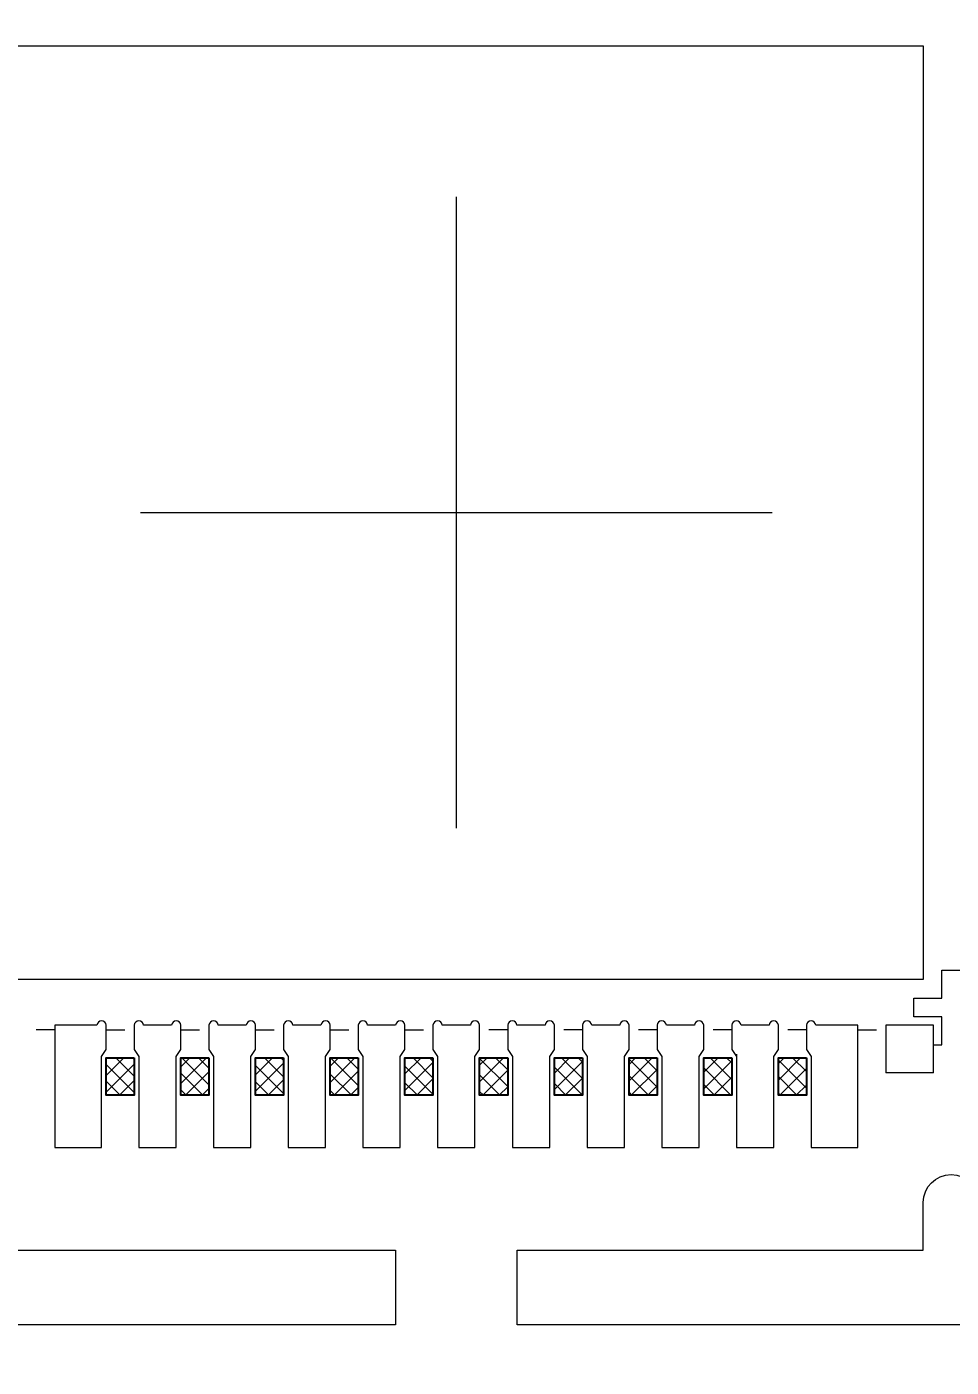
# Model space of a CAD drawing. Extents: x 360 to 479, y -156 to -9.
# Drawn here: x 401.56 to 406.51, y -87.7 to -80.52 of the extents above; entities that cross this region are included whole.
import ezdxf

# ---------------------------------------------------------------- set-up
doc = ezdxf.new("R2010")
doc.units = 0
doc.header["$LTSCALE"] = 5
doc.header["$MEASUREMENT"] = 0
doc.header["$PDMODE"] = 3
doc.linetypes.add('CENTER', pattern=[2, 1.25, -0.25, 0.25, -0.25])
doc.linetypes.add('HIDDEN', pattern=[0.375, 0.25, -0.125])
doc.layers.get('0').update_dxf_attribs({"linetype": 'CONTINUOUS'})
doc.layers.get('Defpoints').update_dxf_attribs({"linetype": 'CONTINUOUS'})
for name, color, linetype in [('1', 7, 'CONTINUOUS'), ('1D', 4, 'CONTINUOUS'), ('center', 1, 'CONTINUOUS'), ('ETCH', 4, 'CONTINUOUS'), ('PKG', 2, 'CONTINUOUS'), ('PLATING', 3, 'CONTINUOUS'), ('标注', 4, 'CONTINUOUS')]:
    doc.layers.add(name, color=color, linetype=linetype)
doc.layers.add('标注线', color=3, linetype='CONTINUOUS', lineweight=18)
doc.styles.add('SIMPLEX', font='SIMPLEX')
doc.styles.add('宋体', font='SimSun.ttf')
doc.dimstyles.new('副本Standard', dxfattribs={"dimtxt": 0.05, "dimasz": 0.05, "dimexe": 0.07, "dimexo": 0.07, "dimgap": 0.07, "dimtad": 1, "dimzin": 1, "dimdsep": 46, "dimtxsty": 'SIMPLEX', "dimcen": 0.1, "dimclrd": 256, "dimclre": 256, "dimclrt": 256, "dimadec": 0, "dimazin": 0, "dimtfac": 1, "dimtofl": 0, "dimtmove": 0, "dimatfit": 0, "dimfxl": 1, "dimlwd": -1, "dimlwe": -1, "dimarcsym": 0})

# ---------------------------------------------------------------- blocks, each defined once
blk = doc.blocks.new('*D35')
at = {"layer": 'Defpoints', "color": 0, "transparency": 16777216}
for p in [(3239.5643, -274.4233), (3204.8143, -346.9113), (3206.9959, -355.1343)]:
    blk.add_point(p, dxfattribs=at)
at = {"layer": '标注', "lineweight": 0, "transparency": 16777216}
for p, q in [((3204.8143, -346.9363), (3204.8143, -351.1343)), ((3204.8143, -351.1343), (3206.9959, -353.1343)), ((3206.9959, -353.1343), (3206.9959, -355.1343))]:
    blk.add_line(p, q, dxfattribs=at)
at = {"layer": '标注', "lineweight": 0, "transparency": 16777216, "insert": (3206.9959, -357.2513), "char_height": 1, "attachment_point": 5, "rotation": 90, "style": '宋体'}
blk.add_mtext('34.750', dxfattribs=at)
blk = doc.blocks.new('*D36')
at = {"layer": 'Defpoints', "color": 0, "transparency": 16777216}
for p in [(3204.8213, -274.4233), (3198.5555, -349.3993), (3232.8023, -349.3993)]:
    blk.add_point(p, dxfattribs=at)
at = {"layer": '标注', "lineweight": 0, "transparency": 16777216}
blk.add_line((3232.7773, -349.3993), (3198.5555, -349.3993), dxfattribs=at)
at = {"layer": '标注', "lineweight": 0, "transparency": 16777216, "insert": (3196.4412, -349.3993), "char_height": 1, "attachment_point": 5, "style": '宋体'}
blk.add_mtext('74.976', dxfattribs=at)
blk = doc.blocks.new('*U40')
at = {"layer": '标注线'}
h = blk.add_hatch(dxfattribs=at)
h.set_pattern_fill('ANSI37', color=256, scale=0.5)
h.set_pattern_definition([(45, (-3340.25684, 269.03637), (-0.0441941738, 0.0441941738), []), (135, (-3340.25684, 269.03637), (-0.0441941738, -0.0441941738), [])])
h.paths.add_polyline_path([(0.075, 0.1), (-0.075, 0.1), (-0.075, -0.1), (0.075, -0.1)])
at = {"layer": 'PLATING'}
blk.add_lwpolyline([(0.075, 0.1), (0.075, -0.1), (-0.075, -0.1), (-0.075, 0.1)], close=True, dxfattribs=at)

msp = doc.modelspace()

# ---------------------------------------------------------------- linework, layer by layer
at = {"lineweight": 0}
for points in [[(401.0631, -86.8174, -1), (401.3631, -86.8174), (401.3631, -87.0724), (403.5381, -87.0724), (403.5381, -87.4724), (398.8881, -87.4724), (398.8881, -87.0724), (401.0631, -87.0724)], [(406.3631, -86.8174, -1), (406.6631, -86.8174), (406.6631, -87.0724), (408.8381, -87.0724), (408.8381, -87.4724), (404.1881, -87.4724), (404.1881, -87.0724), (406.3631, -87.0724)]]:
    msp.add_lwpolyline(points, format="xyb", close=True, dxfattribs=at)
at = {"layer": '1', "linetype": 'Continuous', "lineweight": 0}
msp.add_line((406.4181, -86.1224), (406.1631, -86.1224), dxfattribs=at)
for points in [[(401.7131, -86.5224), (401.9631, -86.5224), (401.9631, -86.0349), (401.9881, -85.9974), (401.9881, -85.8674, 0.926625), (401.9383, -85.8674), (401.7131, -85.8674)], [(402.3881, -85.9974), (402.3881, -85.8674, 0.926625), (402.3383, -85.8674), (402.188, -85.8674, 0.926625), (402.1381, -85.8674), (402.1381, -85.9974), (402.1631, -86.0349), (402.1631, -86.5224), (402.3631, -86.5224), (402.3631, -86.0349)], [(402.7631, -86.5224), (402.7631, -86.0349), (402.7881, -85.9974), (402.7881, -85.8674, 0.926625), (402.7383, -85.8674), (402.588, -85.8674, 0.926625), (402.5381, -85.8674), (402.5381, -85.9974), (402.5631, -86.0349), (402.5631, -86.5224), (402.7381, -86.5224)], [(403.1631, -86.5224), (403.1631, -86.0349), (403.1881, -85.9974), (403.1881, -85.8674, 0.926625), (403.1383, -85.8674), (402.988, -85.8674, 0.926625), (402.9381, -85.8674), (402.9381, -85.9974), (402.9631, -86.0349), (402.9631, -86.5224)], [(403.9631, -86.5224), (403.9631, -86.0349), (403.9881, -85.9974), (403.9881, -85.8674, 0.926625), (403.9383, -85.8674), (403.788, -85.8674, 0.926625), (403.7381, -85.8674), (403.7381, -85.9974), (403.7631, -86.0349), (403.7631, -86.5224)], [(404.3631, -86.5224), (404.3631, -86.0349), (404.3881, -85.9974), (404.3881, -85.8674, 0.926625), (404.3383, -85.8674), (404.188, -85.8674, 0.926625), (404.1381, -85.8674), (404.1381, -85.9974), (404.1631, -86.0349), (404.1631, -86.5224)], [(404.7631, -86.5224), (404.7631, -86.0349), (404.7881, -85.9974), (404.7881, -85.8674, 0.926625), (404.7383, -85.8674), (404.588, -85.8674, 0.926625), (404.5381, -85.8674), (404.5381, -85.9974), (404.5631, -86.0349), (404.5631, -86.5224)], [(405.1631, -86.5224), (405.1631, -86.0349), (405.1881, -85.9974), (405.1881, -85.8674, 0.926625), (405.1383, -85.8674), (404.988, -85.8674, 0.926625), (404.9381, -85.8674), (404.9381, -85.9974), (404.9631, -86.0349), (404.9631, -86.5224)], [(406.0131, -86.5224), (406.0131, -85.8674), (405.788, -85.8674, 0.926625), (405.7381, -85.8674), (405.7381, -85.9974), (405.7631, -86.0349), (405.7631, -86.5224)]]:
    msp.add_lwpolyline(points, format="xyb", close=True, dxfattribs=at)
for points in [[(403.3631, -86.5224), (403.5631, -86.5224), (403.5631, -86.0349), (403.5881, -85.9974), (403.5881, -85.8674, 0.926625), (403.5383, -85.8674), (403.388, -85.8674, 0.926625), (403.3381, -85.8674), (403.3381, -85.9974), (403.3631, -86.0349), (403.3631, -86.5224), (403.3881, -86.5224)], [(405.3631, -86.0224), (405.3631, -86.5224), (405.5631, -86.5224), (405.5631, -86.0349), (405.5881, -85.9974), (405.5881, -85.8674, 0.926625), (405.5383, -85.8674), (405.388, -85.8674, 0.926625), (405.3381, -85.8674), (405.3381, -85.9974), (405.3631, -86.0349)]]:
    msp.add_lwpolyline(points, format="xyb", dxfattribs=at)
at = {"layer": '1', "lineweight": 0}
msp.add_lwpolyline([(406.4181, -86.1224), (406.4181, -85.8674), (406.1631, -85.8674), (406.1631, -86.1224)], dxfattribs=at)
at = {"layer": '1D', "linetype": 'HIDDEN', "lineweight": 0, "ltscale": 0.05}
for p, q in [((401.9881, -85.8924), (402.1381, -85.8924)), ((402.3881, -85.8924), (402.5381, -85.8924)), ((402.7881, -85.8924), (402.9381, -85.8924)), ((403.1881, -85.8924), (403.3381, -85.8924)), ((403.5881, -85.8924), (403.7381, -85.8924)), ((404.1381, -85.8924), (403.9881, -85.8924)), ((404.5381, -85.8924), (404.3881, -85.8924)), ((404.9381, -85.8924), (404.7881, -85.8924)), ((405.3381, -85.8924), (405.1881, -85.8924)), ((405.7381, -85.8924), (405.5881, -85.8924))]:
    msp.add_line(p, q, dxfattribs=at)
at = {"layer": '1D', "linetype": 'HIDDEN', "lineweight": 5, "ltscale": 0.15}
msp.add_lwpolyline([(406.4181, -85.9724), (406.4631, -85.9724), (406.4631, -85.8224), (406.3131, -85.8224), (406.3131, -85.7224), (406.4631, -85.7224), (406.4631, -85.5724), (406.5631, -85.5724), (406.5631, -85.7224), (406.7131, -85.7224), (406.7131, -85.8224), (406.5631, -85.8224), (406.5631, -85.9724), (406.6081, -85.9724)], dxfattribs=at)
at = {"layer": '1D', "linetype": 'HIDDEN', "lineweight": 0, "ltscale": 0.08}
for points in [[(401.7131, -85.8924), (401.5631, -85.8924)], [(406.0131, -85.8924), (406.1631, -85.8924)]]:
    msp.add_lwpolyline(points, dxfattribs=at)
at = {"layer": 'center', "linetype": 'CENTER', "lineweight": 0}
for p, q in [((403.8631, -81.4317), (403.8631, -84.8131)), ((402.1724, -83.1224), (405.5539, -83.1224))]:
    msp.add_line(p, q, dxfattribs=at)
at = {"layer": 'PKG', "linetype": 'Continuous', "lineweight": 0}
msp.add_lwpolyline([(401.3631, -85.6224), (401.3631, -80.6224), (406.3631, -80.6224), (406.3631, -85.6224)], close=True, dxfattribs=at)

# ---------------------------------------------------------------- block references
at = {"layer": 'ETCH', "color": 0, "linetype": 'ByBlock', "lineweight": 0}
for p in [(402.0631, -86.1424), (402.4631, -86.1424), (402.8631, -86.1424), (403.2631, -86.1424), (403.6631, -86.1424), (404.0631, -86.1424), (404.4631, -86.1424), (404.8631, -86.1424), (405.2631, -86.1424), (405.6631, -86.1424)]:
    msp.add_blockref('*U40', p, dxfattribs=at)

# ---------------------------------------------------------------- dimensions: what is measured, and where the dimension line sits
at = {"layer": '标注', "lineweight": 0}
for feature_location, offset, dtype, origin, picture, middle in [((415.5011, -91.4604), (-34.2469, 0), 0, (387.5201, -16.4844), '*D36', (379.14, -91.4604)), ((387.5131, -88.9724), (2.1816, -8.223), 1, (422.2631, -16.4844), '*D35', (389.6947, -99.3124))]:
    dim = msp.add_ordinate_dim(feature_location=feature_location, offset=offset, dtype=dtype, origin=origin, dimstyle='副本Standard', override={"dimtxt": 1, "dimasz": 1, "dimexo": 0.025, "dimgap": 0.05, "dimtad": 0, "dimdec": 3, "dimtxsty": '宋体', "dimlwe": 0}, dxfattribs=at)
    dim.commit()
    dim.dimension.update_dxf_attribs({"geometry": picture, "text_midpoint": middle, "insert": (-2817.3012, 257.9389)})

doc.saveas('drawing.dxf')
